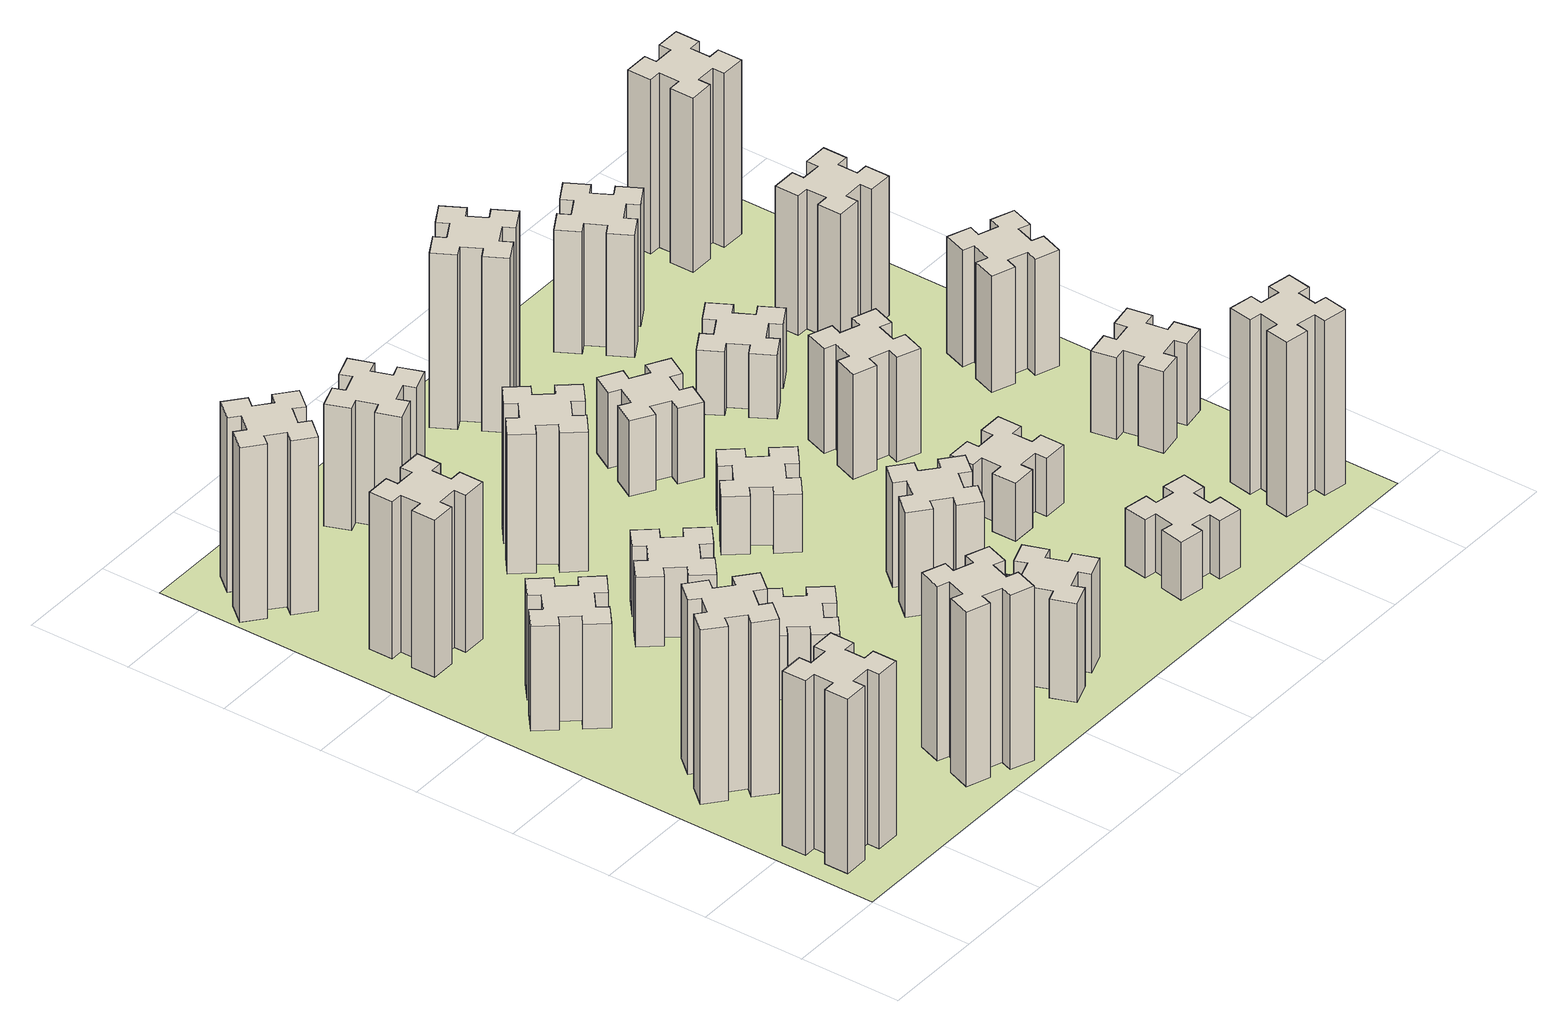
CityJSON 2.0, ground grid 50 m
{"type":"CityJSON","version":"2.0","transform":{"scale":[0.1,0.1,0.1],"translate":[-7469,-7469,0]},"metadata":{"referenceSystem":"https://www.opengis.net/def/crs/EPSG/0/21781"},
"CityObjects":{
"building1":{"type":"Building","attributes":{"class":"1000","function":"1000","usage":"1000","yearOfConstruction":2016,"roofType":"1000","measuredHeight":90,"storeysAboveGround":30,"storeysBelowGround":0},"geometry":[{"type":"Solid","lod":"1","boundaries":[[[[0,1,2,3,4,5,6,7,8,9,10,11,12,13,14,15,16,17,18,19]],[[17,16,20,21]],[[16,15,22,20]],[[15,14,23,22]],[[14,13,24,23]],[[13,12,25,24]],[[12,11,26,25]],[[11,10,27,26]],[[10,9,28,27]],[[9,8,29,28]],[[8,7,30,29]],[[7,6,31,30]],[[6,5,32,31]],[[5,4,33,32]],[[4,3,34,33]],[[3,2,35,34]],[[2,1,36,35]],[[1,0,37,36]],[[0,19,38,37]],[[19,18,39,38]],[[18,17,21,39]],[[24,25,26,27,28,29,30,31,32,33,34,35,36,37,38,39,21,20,22,23]]]]}]},
"building2":{"type":"Building","attributes":{"class":"1000","function":"1000","usage":"1000","yearOfConstruction":2016,"roofType":"1000","measuredHeight":90,"storeysAboveGround":30,"storeysBelowGround":0},"geometry":[{"type":"Solid","lod":"1","boundaries":[[[[40,41,42,43,44,45,46,47,48,49,50,51,52,53,54,55,56,57,58,59]],[[57,56,60,61]],[[56,55,62,60]],[[55,54,63,62]],[[54,53,64,63]],[[53,52,65,64]],[[52,51,66,65]],[[51,50,67,66]],[[50,49,68,67]],[[49,48,69,68]],[[48,47,70,69]],[[47,46,71,70]],[[46,45,72,71]],[[45,44,73,72]],[[44,43,74,73]],[[43,42,75,74]],[[42,41,76,75]],[[41,40,77,76]],[[40,59,78,77]],[[59,58,79,78]],[[58,57,61,79]],[[64,65,66,67,68,69,70,71,72,73,74,75,76,77,78,79,61,60,62,63]]]]}]},
"building3":{"type":"Building","attributes":{"class":"1000","function":"1000","usage":"1000","yearOfConstruction":2016,"roofType":"1000","measuredHeight":54,"storeysAboveGround":30,"storeysBelowGround":0},"geometry":[{"type":"Solid","lod":"1","boundaries":[[[[80,81,82,83,84,85,86,87,88,89,90,91,92,93,94,95,96,97,98,99]],[[97,96,100,101]],[[96,95,102,100]],[[95,94,103,102]],[[94,93,104,103]],[[93,92,105,104]],[[92,91,106,105]],[[91,90,107,106]],[[90,89,108,107]],[[89,88,109,108]],[[88,87,110,109]],[[87,86,111,110]],[[86,85,112,111]],[[85,84,113,112]],[[84,83,114,113]],[[83,82,115,114]],[[82,81,116,115]],[[81,80,117,116]],[[80,99,118,117]],[[99,98,119,118]],[[98,97,101,119]],[[104,105,106,107,108,109,110,111,112,113,114,115,116,117,118,119,101,100,102,103]]]]}]},
"building4":{"type":"Building","attributes":{"class":"1000","function":"1000","usage":"1000","yearOfConstruction":2016,"roofType":"1000","measuredHeight":81,"storeysAboveGround":30,"storeysBelowGround":0},"geometry":[{"type":"Solid","lod":"1","boundaries":[[[[120,121,122,123,124,125,126,127,128,129,130,131,132,133,134,135,136,137,138,139]],[[137,136,140,141]],[[136,135,142,140]],[[135,134,143,142]],[[134,133,144,143]],[[133,132,145,144]],[[132,131,146,145]],[[131,130,147,146]],[[130,129,148,147]],[[129,128,149,148]],[[128,127,150,149]],[[127,126,151,150]],[[126,125,152,151]],[[125,124,153,152]],[[124,123,154,153]],[[123,122,155,154]],[[122,121,156,155]],[[121,120,157,156]],[[120,139,158,157]],[[139,138,159,158]],[[138,137,141,159]],[[144,145,146,147,148,149,150,151,152,153,154,155,156,157,158,159,141,140,142,143]]]]}]},
"building5":{"type":"Building","attributes":{"class":"1000","function":"1000","usage":"1000","yearOfConstruction":2016,"roofType":"1000","measuredHeight":90,"storeysAboveGround":30,"storeysBelowGround":0},"geometry":[{"type":"Solid","lod":"1","boundaries":[[[[160,161,162,163,164,165,166,167,168,169,170,171,172,173,174,175,176,177,178,179]],[[177,176,180,181]],[[176,175,182,180]],[[175,174,183,182]],[[174,173,184,183]],[[173,172,185,184]],[[172,171,186,185]],[[171,170,187,186]],[[170,169,188,187]],[[169,168,189,188]],[[168,167,190,189]],[[167,166,191,190]],[[166,165,192,191]],[[165,164,193,192]],[[164,163,194,193]],[[163,162,195,194]],[[162,161,196,195]],[[161,160,197,196]],[[160,179,198,197]],[[179,178,199,198]],[[178,177,181,199]],[[184,185,186,187,188,189,190,191,192,193,194,195,196,197,198,199,181,180,182,183]]]]}]},
"building6":{"type":"Building","attributes":{"class":"1000","function":"1000","usage":"1000","yearOfConstruction":2016,"roofType":"1000","measuredHeight":90,"storeysAboveGround":30,"storeysBelowGround":0},"geometry":[{"type":"Solid","lod":"1","boundaries":[[[[200,201,202,203,204,205,206,207,208,209,210,211,212,213,214,215,216,217,218,219]],[[217,216,220,221]],[[216,215,222,220]],[[215,214,223,222]],[[214,213,224,223]],[[213,212,225,224]],[[212,211,226,225]],[[211,210,227,226]],[[210,209,228,227]],[[209,208,229,228]],[[208,207,230,229]],[[207,206,231,230]],[[206,205,232,231]],[[205,204,233,232]],[[204,203,234,233]],[[203,202,235,234]],[[202,201,236,235]],[[201,200,237,236]],[[200,219,238,237]],[[219,218,239,238]],[[218,217,221,239]],[[224,225,226,227,228,229,230,231,232,233,234,235,236,237,238,239,221,220,222,223]]]]}]},
"building7":{"type":"Building","attributes":{"class":"1000","function":"1000","usage":"1000","yearOfConstruction":2016,"roofType":"1000","measuredHeight":33,"storeysAboveGround":30,"storeysBelowGround":0},"geometry":[{"type":"Solid","lod":"1","boundaries":[[[[240,241,242,243,244,245,246,247,248,249,250,251,252,253,254,255,256,257,258,259]],[[257,256,260,261]],[[256,255,262,260]],[[255,254,263,262]],[[254,253,264,263]],[[253,252,265,264]],[[252,251,266,265]],[[251,250,267,266]],[[250,249,268,267]],[[249,248,269,268]],[[248,247,270,269]],[[247,246,271,270]],[[246,245,272,271]],[[245,244,273,272]],[[244,243,274,273]],[[243,242,275,274]],[[242,241,276,275]],[[241,240,277,276]],[[240,259,278,277]],[[259,258,279,278]],[[258,257,261,279]],[[264,265,266,267,268,269,270,271,272,273,274,275,276,277,278,279,261,260,262,263]]]]}]},
"building8":{"type":"Building","attributes":{"class":"1000","function":"1000","usage":"1000","yearOfConstruction":2016,"roofType":"1000","measuredHeight":36,"storeysAboveGround":30,"storeysBelowGround":0},"geometry":[{"type":"Solid","lod":"1","boundaries":[[[[280,281,282,283,284,285,286,287,288,289,290,291,292,293,294,295,296,297,298,299]],[[297,296,300,301]],[[296,295,302,300]],[[295,294,303,302]],[[294,293,304,303]],[[293,292,305,304]],[[292,291,306,305]],[[291,290,307,306]],[[290,289,308,307]],[[289,288,309,308]],[[288,287,310,309]],[[287,286,311,310]],[[286,285,312,311]],[[285,284,313,312]],[[284,283,314,313]],[[283,282,315,314]],[[282,281,316,315]],[[281,280,317,316]],[[280,299,318,317]],[[299,298,319,318]],[[298,297,301,319]],[[304,305,306,307,308,309,310,311,312,313,314,315,316,317,318,319,301,300,302,303]]]]}]},
"building9":{"type":"Building","attributes":{"class":"1000","function":"1000","usage":"1000","yearOfConstruction":2016,"roofType":"1000","measuredHeight":51,"storeysAboveGround":30,"storeysBelowGround":0},"geometry":[{"type":"Solid","lod":"1","boundaries":[[[[320,321,322,323,324,325,326,327,328,329,330,331,332,333,334,335,336,337,338,339]],[[337,336,340,341]],[[336,335,342,340]],[[335,334,343,342]],[[334,333,344,343]],[[333,332,345,344]],[[332,331,346,345]],[[331,330,347,346]],[[330,329,348,347]],[[329,328,349,348]],[[328,327,350,349]],[[327,326,351,350]],[[326,325,352,351]],[[325,324,353,352]],[[324,323,354,353]],[[323,322,355,354]],[[322,321,356,355]],[[321,320,357,356]],[[320,339,358,357]],[[339,338,359,358]],[[338,337,341,359]],[[344,345,346,347,348,349,350,351,352,353,354,355,356,357,358,359,341,340,342,343]]]]}]},
"building10":{"type":"Building","attributes":{"class":"1000","function":"1000","usage":"1000","yearOfConstruction":2016,"roofType":"1000","measuredHeight":72,"storeysAboveGround":30,"storeysBelowGround":0},"geometry":[{"type":"Solid","lod":"1","boundaries":[[[[360,361,362,363,364,365,366,367,368,369,370,371,372,373,374,375,376,377,378,379]],[[377,376,380,381]],[[376,375,382,380]],[[375,374,383,382]],[[374,373,384,383]],[[373,372,385,384]],[[372,371,386,385]],[[371,370,387,386]],[[370,369,388,387]],[[369,368,389,388]],[[368,367,390,389]],[[367,366,391,390]],[[366,365,392,391]],[[365,364,393,392]],[[364,363,394,393]],[[363,362,395,394]],[[362,361,396,395]],[[361,360,397,396]],[[360,379,398,397]],[[379,378,399,398]],[[378,377,381,399]],[[384,385,386,387,388,389,390,391,392,393,394,395,396,397,398,399,381,380,382,383]]]]}]},
"building11":{"type":"Building","attributes":{"class":"1000","function":"1000","usage":"1000","yearOfConstruction":2016,"roofType":"1000","measuredHeight":63,"storeysAboveGround":30,"storeysBelowGround":0},"geometry":[{"type":"Solid","lod":"1","boundaries":[[[[400,401,402,403,404,405,406,407,408,409,410,411,412,413,414,415,416,417,418,419]],[[417,416,420,421]],[[416,415,422,420]],[[415,414,423,422]],[[414,413,424,423]],[[413,412,425,424]],[[412,411,426,425]],[[411,410,427,426]],[[410,409,428,427]],[[409,408,429,428]],[[408,407,430,429]],[[407,406,431,430]],[[406,405,432,431]],[[405,404,433,432]],[[404,403,434,433]],[[403,402,435,434]],[[402,401,436,435]],[[401,400,437,436]],[[400,419,438,437]],[[419,418,439,438]],[[418,417,421,439]],[[424,425,426,427,428,429,430,431,432,433,434,435,436,437,438,439,421,420,422,423]]]]}]},
"building12":{"type":"Building","attributes":{"class":"1000","function":"1000","usage":"1000","yearOfConstruction":2016,"roofType":"1000","measuredHeight":54,"storeysAboveGround":30,"storeysBelowGround":0},"geometry":[{"type":"Solid","lod":"1","boundaries":[[[[440,441,442,443,444,445,446,447,448,449,450,451,452,453,454,455,456,457,458,459]],[[457,456,460,461]],[[456,455,462,460]],[[455,454,463,462]],[[454,453,464,463]],[[453,452,465,464]],[[452,451,466,465]],[[451,450,467,466]],[[450,449,468,467]],[[449,448,469,468]],[[448,447,470,469]],[[447,446,471,470]],[[446,445,472,471]],[[445,444,473,472]],[[444,443,474,473]],[[443,442,475,474]],[[442,441,476,475]],[[441,440,477,476]],[[440,459,478,477]],[[459,458,479,478]],[[458,457,461,479]],[[464,465,466,467,468,469,470,471,472,473,474,475,476,477,478,479,461,460,462,463]]]]}]},
"building13":{"type":"Building","attributes":{"class":"1000","function":"1000","usage":"1000","yearOfConstruction":2016,"roofType":"1000","measuredHeight":30,"storeysAboveGround":30,"storeysBelowGround":0},"geometry":[{"type":"Solid","lod":"1","boundaries":[[[[480,481,482,483,484,485,486,487,488,489,490,491,492,493,494,495,496,497,498,499]],[[497,496,500,501]],[[496,495,502,500]],[[495,494,503,502]],[[494,493,504,503]],[[493,492,505,504]],[[492,491,506,505]],[[491,490,507,506]],[[490,489,508,507]],[[489,488,509,508]],[[488,487,510,509]],[[487,486,511,510]],[[486,485,512,511]],[[485,484,513,512]],[[484,483,514,513]],[[483,482,515,514]],[[482,481,516,515]],[[481,480,517,516]],[[480,499,518,517]],[[499,498,519,518]],[[498,497,501,519]],[[504,505,506,507,508,509,510,511,512,513,514,515,516,517,518,519,501,500,502,503]]]]}]},
"building14":{"type":"Building","attributes":{"class":"1000","function":"1000","usage":"1000","yearOfConstruction":2016,"roofType":"1000","measuredHeight":39,"storeysAboveGround":30,"storeysBelowGround":0},"geometry":[{"type":"Solid","lod":"1","boundaries":[[[[520,521,522,523,524,525,526,527,528,529,530,531,532,533,534,535,536,537,538,539]],[[537,536,540,541]],[[536,535,542,540]],[[535,534,543,542]],[[534,533,544,543]],[[533,532,545,544]],[[532,531,546,545]],[[531,530,547,546]],[[530,529,548,547]],[[529,528,549,548]],[[528,527,550,549]],[[527,526,551,550]],[[526,525,552,551]],[[525,524,553,552]],[[524,523,554,553]],[[523,522,555,554]],[[522,521,556,555]],[[521,520,557,556]],[[520,539,558,557]],[[539,538,559,558]],[[538,537,541,559]],[[544,545,546,547,548,549,550,551,552,553,554,555,556,557,558,559,541,540,542,543]]]]}]},
"building15":{"type":"Building","attributes":{"class":"1000","function":"1000","usage":"1000","yearOfConstruction":2016,"roofType":"1000","measuredHeight":30,"storeysAboveGround":30,"storeysBelowGround":0},"geometry":[{"type":"Solid","lod":"1","boundaries":[[[[560,561,562,563,564,565,566,567,568,569,570,571,572,573,574,575,576,577,578,579]],[[577,576,580,581]],[[576,575,582,580]],[[575,574,583,582]],[[574,573,584,583]],[[573,572,585,584]],[[572,571,586,585]],[[571,570,587,586]],[[570,569,588,587]],[[569,568,589,588]],[[568,567,590,589]],[[567,566,591,590]],[[566,565,592,591]],[[565,564,593,592]],[[564,563,594,593]],[[563,562,595,594]],[[562,561,596,595]],[[561,560,597,596]],[[560,579,598,597]],[[579,578,599,598]],[[578,577,581,599]],[[584,585,586,587,588,589,590,591,592,593,594,595,596,597,598,599,581,580,582,583]]]]}]},
"building16":{"type":"Building","attributes":{"class":"1000","function":"1000","usage":"1000","yearOfConstruction":2016,"roofType":"1000","measuredHeight":90,"storeysAboveGround":30,"storeysBelowGround":0},"geometry":[{"type":"Solid","lod":"1","boundaries":[[[[600,601,602,603,604,605,606,607,608,609,610,611,612,613,614,615,616,617,618,619]],[[617,616,620,621]],[[616,615,622,620]],[[615,614,623,622]],[[614,613,624,623]],[[613,612,625,624]],[[612,611,626,625]],[[611,610,627,626]],[[610,609,628,627]],[[609,608,629,628]],[[608,607,630,629]],[[607,606,631,630]],[[606,605,632,631]],[[605,604,633,632]],[[604,603,634,633]],[[603,602,635,634]],[[602,601,636,635]],[[601,600,637,636]],[[600,619,638,637]],[[619,618,639,638]],[[618,617,621,639]],[[624,625,626,627,628,629,630,631,632,633,634,635,636,637,638,639,621,620,622,623]]]]}]},
"building17":{"type":"Building","attributes":{"class":"1000","function":"1000","usage":"1000","yearOfConstruction":2016,"roofType":"1000","measuredHeight":30,"storeysAboveGround":30,"storeysBelowGround":0},"geometry":[{"type":"Solid","lod":"1","boundaries":[[[[640,641,642,643,644,645,646,647,648,649,650,651,652,653,654,655,656,657,658,659]],[[657,656,660,661]],[[656,655,662,660]],[[655,654,663,662]],[[654,653,664,663]],[[653,652,665,664]],[[652,651,666,665]],[[651,650,667,666]],[[650,649,668,667]],[[649,648,669,668]],[[648,647,670,669]],[[647,646,671,670]],[[646,645,672,671]],[[645,644,673,672]],[[644,643,674,673]],[[643,642,675,674]],[[642,641,676,675]],[[641,640,677,676]],[[640,659,678,677]],[[659,658,679,678]],[[658,657,661,679]],[[664,665,666,667,668,669,670,671,672,673,674,675,676,677,678,679,661,660,662,663]]]]}]},
"building18":{"type":"Building","attributes":{"class":"1000","function":"1000","usage":"1000","yearOfConstruction":2016,"roofType":"1000","measuredHeight":54,"storeysAboveGround":30,"storeysBelowGround":0},"geometry":[{"type":"Solid","lod":"1","boundaries":[[[[680,681,682,683,684,685,686,687,688,689,690,691,692,693,694,695,696,697,698,699]],[[697,696,700,701]],[[696,695,702,700]],[[695,694,703,702]],[[694,693,704,703]],[[693,692,705,704]],[[692,691,706,705]],[[691,690,707,706]],[[690,689,708,707]],[[689,688,709,708]],[[688,687,710,709]],[[687,686,711,710]],[[686,685,712,711]],[[685,684,713,712]],[[684,683,714,713]],[[683,682,715,714]],[[682,681,716,715]],[[681,680,717,716]],[[680,699,718,717]],[[699,698,719,718]],[[698,697,701,719]],[[704,705,706,707,708,709,710,711,712,713,714,715,716,717,718,719,701,700,702,703]]]]}]},
"building19":{"type":"Building","attributes":{"class":"1000","function":"1000","usage":"1000","yearOfConstruction":2016,"roofType":"1000","measuredHeight":33,"storeysAboveGround":30,"storeysBelowGround":0},"geometry":[{"type":"Solid","lod":"1","boundaries":[[[[720,721,722,723,724,725,726,727,728,729,730,731,732,733,734,735,736,737,738,739]],[[737,736,740,741]],[[736,735,742,740]],[[735,734,743,742]],[[734,733,744,743]],[[733,732,745,744]],[[732,731,746,745]],[[731,730,747,746]],[[730,729,748,747]],[[729,728,749,748]],[[728,727,750,749]],[[727,726,751,750]],[[726,725,752,751]],[[725,724,753,752]],[[724,723,754,753]],[[723,722,755,754]],[[722,721,756,755]],[[721,720,757,756]],[[720,739,758,757]],[[739,738,759,758]],[[738,737,741,759]],[[744,745,746,747,748,749,750,751,752,753,754,755,756,757,758,759,741,740,742,743]]]]}]},
"building20":{"type":"Building","attributes":{"class":"1000","function":"1000","usage":"1000","yearOfConstruction":2016,"roofType":"1000","measuredHeight":90,"storeysAboveGround":30,"storeysBelowGround":0},"geometry":[{"type":"Solid","lod":"1","boundaries":[[[[760,761,762,763,764,765,766,767,768,769,770,771,772,773,774,775,776,777,778,779]],[[777,776,780,781]],[[776,775,782,780]],[[775,774,783,782]],[[774,773,784,783]],[[773,772,785,784]],[[772,771,786,785]],[[771,770,787,786]],[[770,769,788,787]],[[769,768,789,788]],[[768,767,790,789]],[[767,766,791,790]],[[766,765,792,791]],[[765,764,793,792]],[[764,763,794,793]],[[763,762,795,794]],[[762,761,796,795]],[[761,760,797,796]],[[760,779,798,797]],[[779,778,799,798]],[[778,777,781,799]],[[784,785,786,787,788,789,790,791,792,793,794,795,796,797,798,799,781,780,782,783]]]]}]},
"building21":{"type":"Building","attributes":{"class":"1000","function":"1000","usage":"1000","yearOfConstruction":2016,"roofType":"1000","measuredHeight":63,"storeysAboveGround":30,"storeysBelowGround":0},"geometry":[{"type":"Solid","lod":"1","boundaries":[[[[800,801,802,803,804,805,806,807,808,809,810,811,812,813,814,815,816,817,818,819]],[[817,816,820,821]],[[816,815,822,820]],[[815,814,823,822]],[[814,813,824,823]],[[813,812,825,824]],[[812,811,826,825]],[[811,810,827,826]],[[810,809,828,827]],[[809,808,829,828]],[[808,807,830,829]],[[807,806,831,830]],[[806,805,832,831]],[[805,804,833,832]],[[804,803,834,833]],[[803,802,835,834]],[[802,801,836,835]],[[801,800,837,836]],[[800,819,838,837]],[[819,818,839,838]],[[818,817,821,839]],[[824,825,826,827,828,829,830,831,832,833,834,835,836,837,838,839,821,820,822,823]]]]}]},
"building22":{"type":"Building","attributes":{"class":"1000","function":"1000","usage":"1000","yearOfConstruction":2016,"roofType":"1000","measuredHeight":42,"storeysAboveGround":30,"storeysBelowGround":0},"geometry":[{"type":"Solid","lod":"1","boundaries":[[[[840,841,842,843,844,845,846,847,848,849,850,851,852,853,854,855,856,857,858,859]],[[857,856,860,861]],[[856,855,862,860]],[[855,854,863,862]],[[854,853,864,863]],[[853,852,865,864]],[[852,851,866,865]],[[851,850,867,866]],[[850,849,868,867]],[[849,848,869,868]],[[848,847,870,869]],[[847,846,871,870]],[[846,845,872,871]],[[845,844,873,872]],[[844,843,874,873]],[[843,842,875,874]],[[842,841,876,875]],[[841,840,877,876]],[[840,859,878,877]],[[859,858,879,878]],[[858,857,861,879]],[[864,865,866,867,868,869,870,871,872,873,874,875,876,877,878,879,861,860,862,863]]]]}]},
"building23":{"type":"Building","attributes":{"class":"1000","function":"1000","usage":"1000","yearOfConstruction":2016,"roofType":"1000","measuredHeight":60,"storeysAboveGround":30,"storeysBelowGround":0},"geometry":[{"type":"Solid","lod":"1","boundaries":[[[[880,881,882,883,884,885,886,887,888,889,890,891,892,893,894,895,896,897,898,899]],[[897,896,900,901]],[[896,895,902,900]],[[895,894,903,902]],[[894,893,904,903]],[[893,892,905,904]],[[892,891,906,905]],[[891,890,907,906]],[[890,889,908,907]],[[889,888,909,908]],[[888,887,910,909]],[[887,886,911,910]],[[886,885,912,911]],[[885,884,913,912]],[[884,883,914,913]],[[883,882,915,914]],[[882,881,916,915]],[[881,880,917,916]],[[880,899,918,917]],[[899,898,919,918]],[[898,897,901,919]],[[904,905,906,907,908,909,910,911,912,913,914,915,916,917,918,919,901,900,902,903]]]]}]},
"building24":{"type":"Building","attributes":{"class":"1000","function":"1000","usage":"1000","yearOfConstruction":2016,"roofType":"1000","measuredHeight":72,"storeysAboveGround":30,"storeysBelowGround":0},"geometry":[{"type":"Solid","lod":"1","boundaries":[[[[920,921,922,923,924,925,926,927,928,929,930,931,932,933,934,935,936,937,938,939]],[[937,936,940,941]],[[936,935,942,940]],[[935,934,943,942]],[[934,933,944,943]],[[933,932,945,944]],[[932,931,946,945]],[[931,930,947,946]],[[930,929,948,947]],[[929,928,949,948]],[[928,927,950,949]],[[927,926,951,950]],[[926,925,952,951]],[[925,924,953,952]],[[924,923,954,953]],[[923,922,955,954]],[[922,921,956,955]],[[921,920,957,956]],[[920,939,958,957]],[[939,938,959,958]],[[938,937,941,959]],[[944,945,946,947,948,949,950,951,952,953,954,955,956,957,958,959,941,940,942,943]]]]}]},
"building25":{"type":"Building","attributes":{"class":"1000","function":"1000","usage":"1000","yearOfConstruction":2016,"roofType":"1000","measuredHeight":90,"storeysAboveGround":30,"storeysBelowGround":0},"geometry":[{"type":"Solid","lod":"1","boundaries":[[[[960,961,962,963,964,965,966,967,968,969,970,971,972,973,974,975,976,977,978,979]],[[977,976,980,981]],[[976,975,982,980]],[[975,974,983,982]],[[974,973,984,983]],[[973,972,985,984]],[[972,971,986,985]],[[971,970,987,986]],[[970,969,988,987]],[[969,968,989,988]],[[968,967,990,989]],[[967,966,991,990]],[[966,965,992,991]],[[965,964,993,992]],[[964,963,994,993]],[[963,962,995,994]],[[962,961,996,995]],[[961,960,997,996]],[[960,979,998,997]],[[979,978,999,998]],[[978,977,981,999]],[[984,985,986,987,988,989,990,991,992,993,994,995,996,997,998,999,981,980,982,983]]]]}]},
"landuse1":{"type":"LandUse","attributes":{"name":"plot1","function":"1010"},"geometry":[{"type":"MultiSurface","lod":"1","boundaries":[[[1000,1001,1002,1003]]]}]}
},
"vertices":[
[165,425,0],[165,325,0],[105,325,0],[105,205,0],[225,205,0],[225,265,0],[325,265,0],[325,205,0],[445,205,0],[445,325,0],[385,325,0],[385,425,0],[445,425,0],[445,545,0],[325,545,0],[325,485,0],[225,485,0],[225,545,0],[105,545,0],[105,425,0],[225,485,900],[225,545,900],[325,485,900],[325,545,900],[445,545,900],[445,425,900],[385,425,900],[385,325,900],[445,325,900],[445,205,900],[325,205,900],[325,265,900],[225,265,900],[225,205,900],[105,205,900],[105,325,900],[165,325,900],[165,425,900],[105,425,900],[105,545,900],
[484,1067,0],[408,1132,0],[446,1178,0],[354,1255,0],[277,1163,0],[323,1124,0],[259,1048,0],[213,1086,0],[136,994,0],[228,917,0],[266,963,0],[343,899,0],[304,853,0],[396,776,0],[473,868,0],[427,906,0],[492,983,0],[538,944,0],[615,1036,0],[523,1113,0],[492,983,900],[538,944,900],[427,906,900],[473,868,900],[396,776,900],[304,853,900],[343,899,900],[266,963,900],[228,917,900],[136,994,900],[213,1086,900],[259,1048,900],[323,1124,900],[277,1163,900],[354,1255,900],[446,1178,900],[408,1132,900],[484,1067,900],[523,1113,900],[615,1036,900],
[492,1888,0],[427,1964,0],[473,2003,0],[396,2095,0],[304,2018,0],[343,1972,0],[266,1907,0],[228,1953,0],[136,1876,0],[213,1784,0],[259,1823,0],[323,1746,0],[277,1708,0],[354,1616,0],[446,1693,0],[408,1739,0],[484,1803,0],[523,1757,0],[615,1834,0],[538,1926,0],[484,1803,540],[523,1757,540],[408,1739,540],[446,1693,540],[354,1616,540],[277,1708,540],[323,1746,540],[259,1823,540],[213,1784,540],[136,1876,540],[228,1953,540],[266,1907,540],[343,1972,540],[304,2018,540],[396,2095,540],[473,2003,540],[427,1964,540],[492,1888,540],[538,1926,540],[615,1834,540],
[485,2545,0],[485,2645,0],[545,2645,0],[545,2765,0],[425,2765,0],[425,2705,0],[325,2705,0],[325,2765,0],[205,2765,0],[205,2645,0],[265,2645,0],[265,2545,0],[205,2545,0],[205,2425,0],[325,2425,0],[325,2485,0],[425,2485,0],[425,2425,0],[545,2425,0],[545,2545,0],[425,2485,810],[425,2425,810],[325,2485,810],[325,2425,810],[205,2425,810],[205,2545,810],[265,2545,810],[265,2645,810],[205,2645,810],[205,2765,810],[325,2765,810],[325,2705,810],[425,2705,810],[425,2765,810],[545,2765,810],[545,2645,810],[485,2645,810],[485,2545,810],[545,2545,810],[545,2425,810],
[1029,360,0],[995,266,0],[939,287,0],[897,174,0],[1010,133,0],[1031,189,0],[1125,155,0],[1104,99,0],[1217,57,0],[1258,170,0],[1202,191,0],[1236,285,0],[1292,264,0],[1333,377,0],[1220,418,0],[1200,362,0],[1106,396,0],[1127,452,0],[1014,493,0],[973,380,0],[1106,396,900],[1127,452,900],[1200,362,900],[1220,418,900],[1333,377,900],[1292,264,900],[1236,285,900],[1202,191,900],[1258,170,900],[1217,57,900],[1104,99,900],[1125,155,900],[1031,189,900],[1010,133,900],[897,174,900],[939,287,900],[995,266,900],[1029,360,900],[973,380,900],[1014,493,900],
[384,3387,0],[308,3452,0],[346,3498,0],[254,3575,0],[177,3483,0],[223,3444,0],[159,3368,0],[113,3406,0],[36,3314,0],[128,3237,0],[166,3283,0],[243,3219,0],[204,3173,0],[296,3096,0],[373,3188,0],[327,3226,0],[392,3303,0],[438,3264,0],[515,3356,0],[423,3433,0],[392,3303,900],[438,3264,900],[327,3226,900],[373,3188,900],[296,3096,900],[204,3173,900],[243,3219,900],[166,3283,900],[128,3237,900],[36,3314,900],[113,3406,900],[159,3368,900],[223,3444,900],[177,3483,900],[254,3575,900],[346,3498,900],[308,3452,900],[384,3387,900],[423,3433,900],[515,3356,900],
[1083,1332,0],[1006,1267,0],[968,1313,0],[876,1236,0],[953,1144,0],[999,1183,0],[1063,1106,0],[1017,1068,0],[1094,976,0],[1186,1053,0],[1148,1099,0],[1224,1163,0],[1263,1117,0],[1355,1194,0],[1278,1286,0],[1232,1248,0],[1167,1324,0],[1213,1363,0],[1136,1455,0],[1044,1378,0],[1167,1324,330],[1213,1363,330],[1232,1248,330],[1278,1286,330],[1355,1194,330],[1263,1117,330],[1224,1163,330],[1148,1099,330],[1186,1053,330],[1094,976,330],[1017,1068,330],[1063,1106,330],[999,1183,330],[953,1144,330],[876,1236,330],[968,1313,330],[1006,1267,330],[1083,1332,330],[1044,1378,330],[1136,1455,330],
[1083,1972,0],[1006,1907,0],[968,1953,0],[876,1876,0],[953,1784,0],[999,1823,0],[1063,1746,0],[1017,1708,0],[1094,1616,0],[1186,1693,0],[1148,1739,0],[1224,1803,0],[1263,1757,0],[1355,1834,0],[1278,1926,0],[1232,1888,0],[1167,1964,0],[1213,2003,0],[1136,2095,0],[1044,2018,0],[1167,1964,360],[1213,2003,360],[1232,1888,360],[1278,1926,360],[1355,1834,360],[1263,1757,360],[1224,1803,360],[1148,1739,360],[1186,1693,360],[1094,1616,360],[1017,1708,360],[1063,1746,360],[999,1823,360],[953,1784,360],[876,1876,360],[968,1953,360],[1006,1907,360],[1083,1972,360],[1044,2018,360],[1136,2095,360],
[1765,496,0],[1671,462,0],[1650,518,0],[1537,477,0],[1579,364,0],[1635,385,0],[1669,291,0],[1613,270,0],[1654,157,0],[1767,199,0],[1746,255,0],[1840,289,0],[1860,233,0],[1973,274,0],[1932,387,0],[1876,366,0],[1842,460,0],[1898,480,0],[1857,593,0],[1744,552,0],[1842,460,510],[1898,480,510],[1876,366,510],[1932,387,510],[1973,274,510],[1860,233,510],[1840,289,510],[1746,255,510],[1767,199,510],[1654,157,510],[1613,270,510],[1669,291,510],[1635,385,510],[1579,364,510],[1537,477,510],[1650,518,510],[1671,462,510],[1765,496,510],[1744,552,510],[1857,593,510],
[1099,2563,0],[1163,2486,0],[1117,2448,0],[1194,2356,0],[1286,2433,0],[1248,2479,0],[1324,2543,0],[1363,2497,0],[1455,2574,0],[1378,2666,0],[1332,2628,0],[1267,2704,0],[1313,2743,0],[1236,2835,0],[1144,2758,0],[1183,2712,0],[1106,2647,0],[1068,2693,0],[976,2616,0],[1053,2524,0],[1106,2647,720],[1068,2693,720],[1183,2712,720],[1144,2758,720],[1236,2835,720],[1313,2743,720],[1267,2704,720],[1332,2628,720],[1378,2666,720],[1455,2574,720],[1363,2497,720],[1324,2543,720],[1248,2479,720],[1286,2433,720],[1194,2356,720],[1117,2448,720],[1163,2486,720],[1099,2563,720],[1053,2524,720],[976,2616,720],
[1025,3456,0],[931,3422,0],[910,3478,0],[797,3437,0],[839,3324,0],[895,3345,0],[929,3251,0],[873,3230,0],[914,3117,0],[1027,3159,0],[1006,3215,0],[1100,3249,0],[1120,3193,0],[1233,3234,0],[1192,3347,0],[1136,3326,0],[1102,3420,0],[1158,3440,0],[1117,3553,0],[1004,3512,0],[1102,3420,630],[1158,3440,630],[1136,3326,630],[1192,3347,630],[1233,3234,630],[1120,3193,630],[1100,3249,630],[1006,3215,630],[1027,3159,630],[914,3117,630],[873,3230,630],[929,3251,630],[895,3345,630],[839,3324,630],[797,3437,630],[910,3478,630],[931,3422,630],[1025,3456,630],[1004,3512,630],[1117,3553,630],
[1846,1063,0],[1923,999,0],[1884,953,0],[1976,876,0],[2053,968,0],[2007,1006,0],[2072,1083,0],[2118,1044,0],[2195,1136,0],[2103,1213,0],[2064,1167,0],[1988,1232,0],[2026,1278,0],[1934,1355,0],[1857,1263,0],[1903,1224,0],[1839,1148,0],[1793,1186,0],[1716,1094,0],[1808,1017,0],[1839,1148,540],[1793,1186,540],[1903,1224,540],[1857,1263,540],[1934,1355,540],[2026,1278,540],[1988,1232,540],[2064,1167,540],[2103,1213,540],[2195,1136,540],[2118,1044,540],[2072,1083,540],[2007,1006,540],[2053,968,540],[1976,876,540],[1884,953,540],[1923,999,540],[1846,1063,540],[1808,1017,540],[1716,1094,540],
[1972,1988,0],[1907,2064,0],[1953,2103,0],[1876,2195,0],[1784,2118,0],[1823,2072,0],[1746,2007,0],[1708,2053,0],[1616,1976,0],[1693,1884,0],[1739,1923,0],[1803,1846,0],[1757,1808,0],[1834,1716,0],[1926,1793,0],[1888,1839,0],[1964,1903,0],[2003,1857,0],[2095,1934,0],[2018,2026,0],[1964,1903,300],[2003,1857,300],[1888,1839,300],[1926,1793,300],[1834,1716,300],[1757,1808,300],[1803,1846,300],[1739,1923,300],[1693,1884,300],[1616,1976,300],[1708,2053,300],[1746,2007,300],[1823,2072,300],[1784,2118,300],[1876,2195,300],[1953,2103,300],[1907,2064,300],[1972,1988,300],[2018,2026,300],[2095,1934,300],
[2026,2497,0],[2076,2584,0],[2128,2554,0],[2188,2658,0],[2084,2718,0],[2054,2666,0],[1967,2716,0],[1997,2768,0],[1893,2828,0],[1833,2724,0],[1885,2694,0],[1835,2607,0],[1783,2637,0],[1723,2533,0],[1827,2473,0],[1857,2525,0],[1944,2475,0],[1914,2423,0],[2018,2363,0],[2078,2467,0],[1944,2475,390],[1914,2423,390],[1857,2525,390],[1827,2473,390],[1723,2533,390],[1783,2637,390],[1835,2607,390],[1885,2694,390],[1833,2724,390],[1893,2828,390],[1997,2768,390],[1967,2716,390],[2054,2666,390],[2084,2718,390],[2188,2658,390],[2128,2554,390],[2076,2584,390],[2026,2497,390],[2078,2467,390],[2018,2363,390],
[2596,444,0],[2578,345,0],[2519,356,0],[2498,237,0],[2617,217,0],[2627,276,0],[2725,258,0],[2715,199,0],[2833,178,0],[2854,297,0],[2795,307,0],[2812,405,0],[2871,395,0],[2892,513,0],[2774,534,0],[2764,475,0],[2665,492,0],[2676,551,0],[2557,572,0],[2537,454,0],[2665,492,300],[2676,551,300],[2764,475,300],[2774,534,300],[2892,513,300],[2871,395,300],[2812,405,300],[2795,307,300],[2854,297,300],[2833,178,300],[2715,199,300],[2725,258,300],[2627,276,300],[2617,217,300],[2498,237,300],[2519,356,300],[2578,345,300],[2596,444,300],[2537,454,300],[2557,572,300],
[1844,3556,0],[1757,3506,0],[1727,3558,0],[1623,3498,0],[1683,3394,0],[1735,3424,0],[1785,3337,0],[1733,3307,0],[1793,3203,0],[1897,3263,0],[1867,3315,0],[1954,3365,0],[1984,3313,0],[2088,3373,0],[2028,3477,0],[1976,3447,0],[1926,3534,0],[1978,3564,0],[1918,3668,0],[1814,3608,0],[1926,3534,900],[1978,3564,900],[1976,3447,900],[2028,3477,900],[2088,3373,900],[1984,3313,900],[1954,3365,900],[1867,3315,900],[1897,3263,900],[1793,3203,900],[1733,3307,900],[1785,3337,900],[1735,3424,900],[1683,3394,900],[1623,3498,900],[1727,3558,900],[1757,3506,900],[1844,3556,900],[1814,3608,900],[1918,3668,900],
[2645,1325,0],[2545,1325,0],[2545,1385,0],[2425,1385,0],[2425,1265,0],[2485,1265,0],[2485,1165,0],[2425,1165,0],[2425,1045,0],[2545,1045,0],[2545,1105,0],[2645,1105,0],[2645,1045,0],[2765,1045,0],[2765,1165,0],[2705,1165,0],[2705,1265,0],[2765,1265,0],[2765,1385,0],[2645,1385,0],[2705,1265,300],[2765,1265,300],[2705,1165,300],[2765,1165,300],[2765,1045,300],[2645,1045,300],[2645,1105,300],[2545,1105,300],[2545,1045,300],[2425,1045,300],[2425,1165,300],[2485,1165,300],[2485,1265,300],[2425,1265,300],[2425,1385,300],[2545,1385,300],[2545,1325,300],[2645,1325,300],[2645,1385,300],[2765,1385,300],
[2682,1871,0],[2716,1965,0],[2772,1944,0],[2813,2057,0],[2700,2098,0],[2680,2042,0],[2586,2076,0],[2607,2132,0],[2494,2173,0],[2453,2060,0],[2509,2040,0],[2475,1946,0],[2419,1967,0],[2377,1854,0],[2490,1813,0],[2511,1869,0],[2605,1835,0],[2584,1779,0],[2697,1737,0],[2738,1850,0],[2605,1835,540],[2584,1779,540],[2511,1869,540],[2490,1813,540],[2377,1854,540],[2419,1967,540],[2475,1946,540],[2509,2040,540],[2453,2060,540],[2494,2173,540],[2607,2132,540],[2586,2076,540],[2680,2042,540],[2700,2098,540],[2813,2057,540],[2772,1944,540],[2716,1965,540],[2682,1871,540],[2738,1850,540],[2697,1737,540],
[2475,2584,0],[2525,2497,0],[2473,2467,0],[2533,2363,0],[2637,2423,0],[2607,2475,0],[2694,2525,0],[2724,2473,0],[2828,2533,0],[2768,2637,0],[2716,2607,0],[2666,2694,0],[2718,2724,0],[2658,2828,0],[2554,2768,0],[2584,2716,0],[2497,2666,0],[2467,2718,0],[2363,2658,0],[2423,2554,0],[2497,2666,330],[2467,2718,330],[2584,2716,330],[2554,2768,330],[2658,2828,330],[2718,2724,330],[2666,2694,330],[2716,2607,330],[2768,2637,330],[2828,2533,330],[2724,2473,330],[2694,2525,330],[2607,2475,330],[2637,2423,330],[2533,2363,330],[2473,2467,330],[2525,2497,330],[2475,2584,330],[2423,2554,330],[2363,2658,330],
[3504,475,0],[3405,492,0],[3416,551,0],[3297,572,0],[3277,454,0],[3336,444,0],[3318,345,0],[3259,356,0],[3238,237,0],[3357,217,0],[3367,276,0],[3465,258,0],[3455,199,0],[3573,178,0],[3594,297,0],[3535,307,0],[3552,405,0],[3611,395,0],[3632,513,0],[3514,534,0],[3552,405,900],[3611,395,900],[3535,307,900],[3594,297,900],[3573,178,900],[3455,199,900],[3465,258,900],[3367,276,900],[3357,217,900],[3238,237,900],[3259,356,900],[3318,345,900],[3336,444,900],[3277,454,900],[3297,572,900],[3416,551,900],[3405,492,900],[3504,475,900],[3514,534,900],[3632,513,900],
[2716,3347,0],[2666,3434,0],[2718,3464,0],[2658,3568,0],[2554,3508,0],[2584,3456,0],[2497,3406,0],[2467,3458,0],[2363,3398,0],[2423,3294,0],[2475,3324,0],[2525,3237,0],[2473,3207,0],[2533,3103,0],[2637,3163,0],[2607,3215,0],[2694,3265,0],[2724,3213,0],[2828,3273,0],[2768,3377,0],[2694,3265,630],[2724,3213,630],[2607,3215,630],[2637,3163,630],[2533,3103,630],[2473,3207,630],[2525,3237,630],[2475,3324,630],[2423,3294,630],[2363,3398,630],[2467,3458,630],[2497,3406,630],[2584,3456,630],[2554,3508,630],[2658,3568,630],[2718,3464,630],[2666,3434,630],[2716,3347,630],[2768,3377,630],[2828,3273,630],
[3405,998,0],[3504,1016,0],[3514,957,0],[3632,977,0],[3611,1096,0],[3552,1085,0],[3535,1184,0],[3594,1194,0],[3573,1312,0],[3455,1291,0],[3465,1232,0],[3367,1215,0],[3357,1274,0],[3238,1253,0],[3259,1135,0],[3318,1145,0],[3336,1047,0],[3277,1037,0],[3297,918,0],[3416,939,0],[3336,1047,420],[3277,1037,420],[3318,1145,420],[3259,1135,420],[3238,1253,420],[3357,1274,420],[3367,1215,420],[3465,1232,420],[3455,1291,420],[3573,1312,420],[3594,1194,420],[3535,1184,420],[3552,1085,420],[3611,1096,420],[3632,977,420],[3514,957,420],[3504,1016,420],[3405,998,420],[3416,939,420],[3297,918,420],
[3520,1942,0],[3426,1976,0],[3447,2032,0],[3334,2073,0],[3293,1960,0],[3349,1940,0],[3315,1846,0],[3259,1867,0],[3217,1754,0],[3330,1713,0],[3351,1769,0],[3445,1735,0],[3424,1679,0],[3537,1637,0],[3578,1750,0],[3522,1771,0],[3556,1865,0],[3612,1844,0],[3653,1957,0],[3540,1998,0],[3556,1865,600],[3612,1844,600],[3522,1771,600],[3578,1750,600],[3537,1637,600],[3424,1679,600],[3445,1735,600],[3351,1769,600],[3330,1713,600],[3217,1754,600],[3259,1867,600],[3315,1846,600],[3349,1940,600],[3293,1960,600],[3334,2073,600],[3447,2032,600],[3426,1976,600],[3520,1942,600],[3540,1998,600],[3653,1957,600],
[3285,2705,0],[3185,2705,0],[3185,2765,0],[3065,2765,0],[3065,2645,0],[3125,2645,0],[3125,2545,0],[3065,2545,0],[3065,2425,0],[3185,2425,0],[3185,2485,0],[3285,2485,0],[3285,2425,0],[3405,2425,0],[3405,2545,0],[3345,2545,0],[3345,2645,0],[3405,2645,0],[3405,2765,0],[3285,2765,0],[3345,2645,720],[3405,2645,720],[3345,2545,720],[3405,2545,720],[3405,2425,720],[3285,2425,720],[3285,2485,720],[3185,2485,720],[3185,2425,720],[3065,2425,720],[3065,2545,720],[3125,2545,720],[3125,2645,720],[3065,2645,720],[3065,2765,720],[3185,2765,720],[3185,2705,720],[3285,2705,720],[3285,2765,720],[3405,2765,720],
[3285,3325,0],[3385,3325,0],[3385,3265,0],[3505,3265,0],[3505,3385,0],[3445,3385,0],[3445,3485,0],[3505,3485,0],[3505,3605,0],[3385,3605,0],[3385,3545,0],[3285,3545,0],[3285,3605,0],[3165,3605,0],[3165,3485,0],[3225,3485,0],[3225,3385,0],[3165,3385,0],[3165,3265,0],[3285,3265,0],[3225,3385,900],[3165,3385,900],[3225,3485,900],[3165,3485,900],[3165,3605,900],[3285,3605,900],[3285,3545,900],[3385,3545,900],[3385,3605,900],[3505,3605,900],[3505,3485,900],[3445,3485,900],[3445,3385,900],[3505,3385,900],[3505,3265,900],[3385,3265,900],[3385,3325,900],[3285,3325,900],[3285,3265,900],[3165,3265,900],
[5,3705,0],[3705,3705,0],[3705,5,0],[5,5,0]
]}
